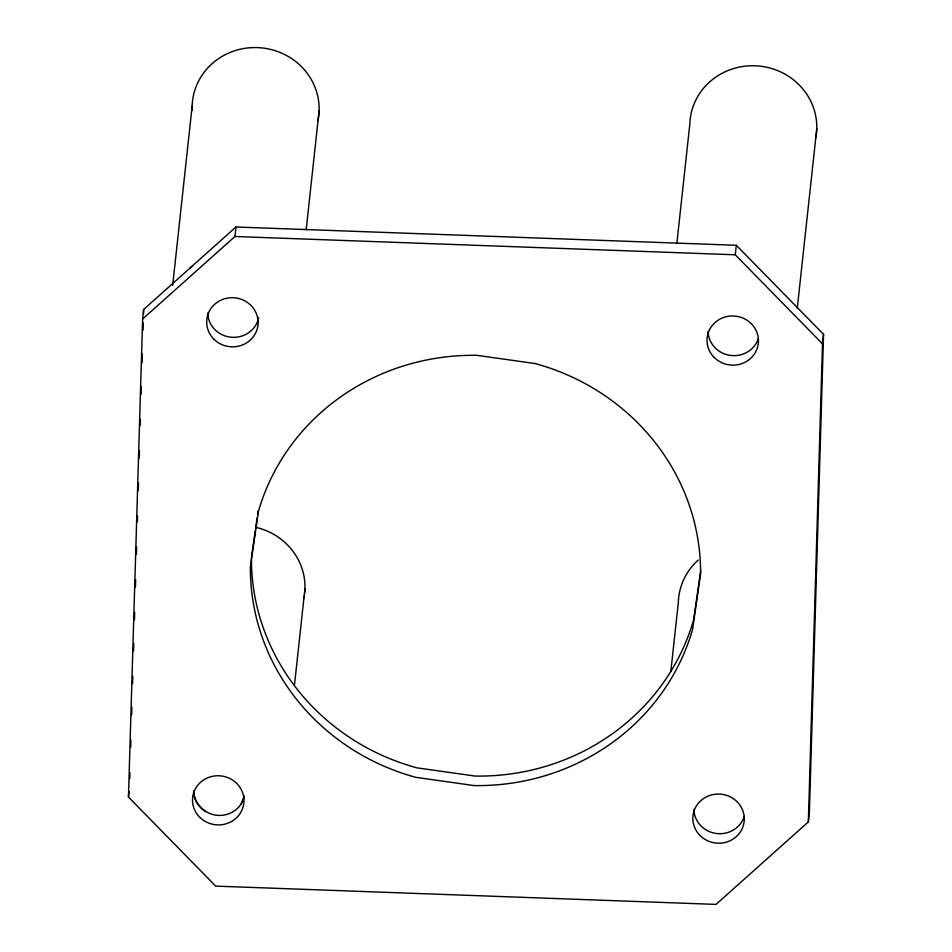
<?xml version="1.0" encoding="UTF-8"?>
<svg xmlns="http://www.w3.org/2000/svg" width="952" height="952" viewBox="0 0 952 952"><rect width="100%" height="100%" fill="white"/><g stroke="black" fill="none" stroke-linecap="round" stroke-linejoin="round"><path stroke-width="1.43" d="M128.46 797.05L142.621 318.991L143.657 309.471L235.965 226.992L736.312 245.283L823.539 334.33L809.378 812.401L808.343 821.909L716.035 904.4L215.688 886.11L128.46 797.05L129.055 791.624M129.758 778.641L129.936 772.691M130.686 747.463L130.9 740.037M131.65 714.797L131.876 707.372M132.578 683.619L132.792 676.194M133.542 650.954L133.768 643.528M134.47 619.776L134.684 612.35M135.434 587.11L135.66 579.685M136.398 554.445L136.624 547.019M137.374 521.779L137.54 515.841M138.29 490.601L138.516 483.188M139.266 457.948L139.48 450.522M140.23 425.282L140.408 419.344M141.158 394.104L141.372 386.679M142.074 362.926L142.336 354.013M143.05 330.261L143.264 322.835M143.526 313.934L143.657 309.471M808.343 821.909L822.504 343.839L823.539 334.33M172.669 285.421L192.173 105.922M142.621 318.991L234.93 236.501L235.965 226.992M306.175 229.741L319.122 110.575M294.561 684.274L304.949 588.633M676.872 243.295L689.819 124.117A63.534 60.654 6.2 0 1 759.613 66.116A63.534 60.654 6.2 0 1 815.864 137.374M670.839 671.434L678.348 602.283A63.534 60.654 6.2 0 1 698.209 560.085M822.504 343.839L735.277 254.791L736.312 245.283M797.264 308.258L816.768 128.758M255.243 530.966L251.411 557.491A225.219 215.033 6.2 0 0 416.94 767.847L475.155 776.07A225.219 215.033 6.2 0 0 693.591 619.942L700.72 570.593M255.66 528.062L257.135 517.9M257.552 514.996L258.182 510.641M241.165 803.928L244.259 796.003M234.93 236.501L735.277 254.791M193.684 791.16C193.994 804.131 205.715 814.995 218.532 815.4A25.74 24.573 6.2 0 0 243.914 798.097M194.018 790.791L194.232 796.277A25.74 24.573 6.2 0 0 205.775 811.639M744.262 816.388A25.74 24.573 6.2 0 1 716.19 833.452A25.74 24.573 6.2 0 1 693.889 809.462M189.817 268.226A63.534 60.654 6.2 0 1 192.042 266.334M192.197 110.242A63.534 60.654 6.2 0 1 260.467 47.778A63.534 60.654 6.2 0 1 317.944 120.606M304.295 595.821A63.534 60.654 6.2 0 1 303.771 598.677M255.648 527.289A63.534 60.654 6.2 0 1 304.664 592.941M258.706 317.528A25.74 24.573 6.2 0 1 231.348 337.246A25.74 24.573 6.2 0 1 207.703 313.101M758.423 338.317A25.74 24.573 6.2 0 1 730.351 355.393A25.74 24.573 6.2 0 1 708.05 331.391M258.409 511.438L250.376 566.999A225.219 215.033 6.2 0 0 415.905 777.356L474.12 785.578A225.219 215.033 6.2 0 0 692.568 629.462L700.589 573.889A225.219 215.033 6.2 0 0 535.06 363.545L476.845 355.322A225.219 215.033 6.2 0 0 258.409 511.438M199.527 817.042A25.74 24.573 6.2 0 0 242.879 807.605A25.74 24.573 6.2 0 0 212.272 776.356A25.74 24.573 6.2 0 0 199.527 817.042M213.7 338.983A25.74 24.573 6.2 0 0 257.04 329.535A25.74 24.573 6.2 0 0 226.445 298.297A25.74 24.573 6.2 0 0 213.7 338.983M714.036 357.274A25.74 24.573 6.2 0 0 757.387 347.825A25.74 24.573 6.2 0 0 726.781 316.588A25.74 24.573 6.2 0 0 714.036 357.274M699.875 835.344A25.74 24.573 6.2 0 0 743.226 825.896A25.74 24.573 6.2 0 0 712.62 794.658A25.74 24.573 6.2 0 0 699.875 835.344"/></g></svg>
